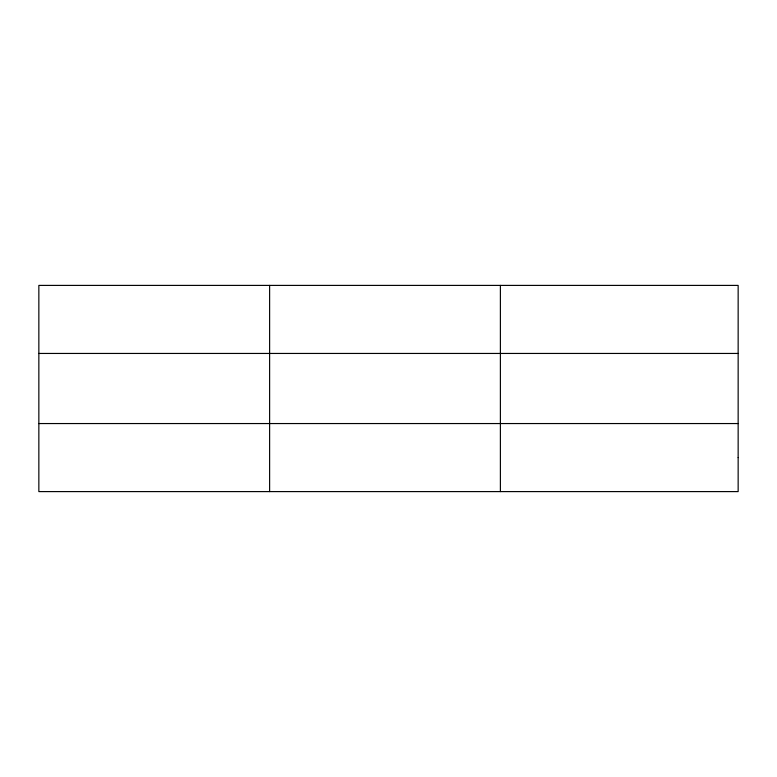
<?xml version="1.0" encoding="UTF-8"?>
<svg xmlns="http://www.w3.org/2000/svg" width="777" height="777" viewBox="0 0 777 777"><rect width="100%" height="100%" fill="white"/><g stroke="black" fill="none" stroke-linecap="round" stroke-linejoin="round"><path stroke-width="1.17" d="M269.619 491.598L269.619 285.402M500.388 491.598L500.388 285.402M38.85 353.448L738.15 353.448M38.85 423.552L738.15 423.552M738.15 457.575L738.15 491.598L38.85 491.598L38.85 285.402L738.15 285.402L738.15 457.575"/></g></svg>
